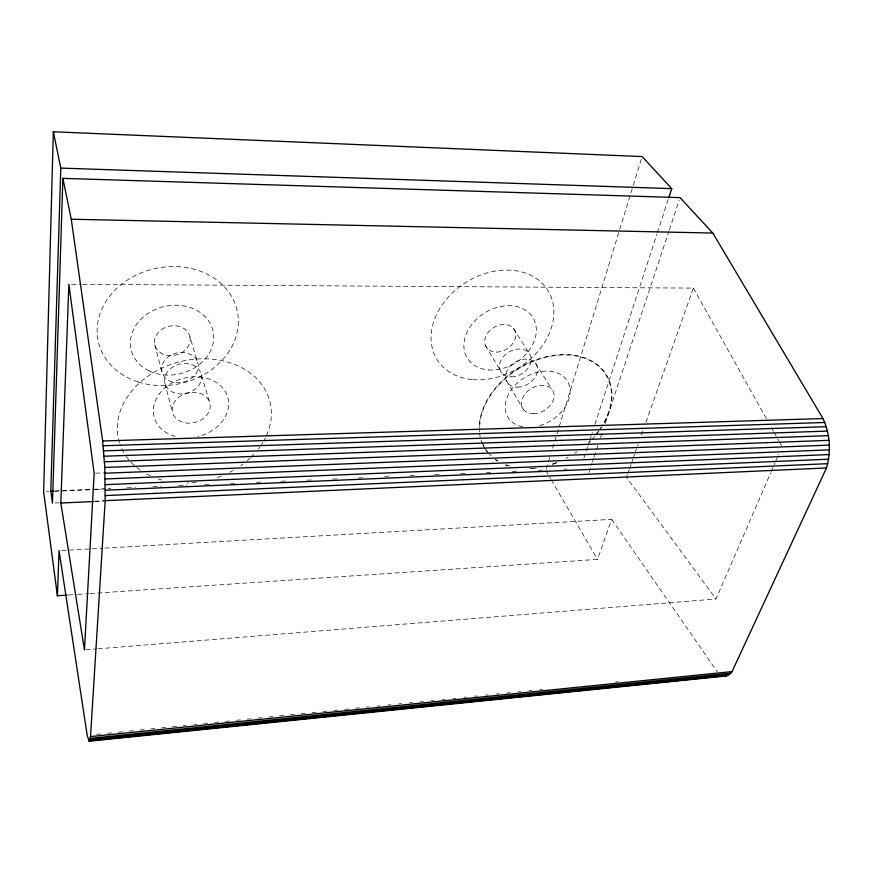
<?xml version="1.0" encoding="UTF-8"?>
<svg xmlns="http://www.w3.org/2000/svg" width="873" height="873" viewBox="0 0 873 873"><rect width="100%" height="100%" fill="white"/><g stroke="black" fill="none" stroke-linecap="round" stroke-linejoin="round"><path stroke-width="0.65" stroke-dasharray="4.37 3.27" d="M546.182 469.074L549.783 457.354M552.576 448.242L556.57 435.212M556.974 433.914L632.914 186.516M633.307 185.218L641.699 157.871M583.873 458.161L587.682 446.496M588.096 445.197L589.362 441.312M589.788 440.014L592.32 432.244M594.862 424.464L656.954 233.986M657.38 232.687L668.358 199M588.969 472.402L591.959 463.377M592.385 462.09L593.673 458.216M594.098 456.928L597.95 445.317M600.515 437.569L602.654 431.12M605.218 423.383L668.925 231.159M669.351 229.872L679.183 200.19M90.05 593.542L597.503 559.397L611.646 519.359L103.974 548.135M627.414 474.748L626.508 477.302L716.035 598.998L770.673 472.839M627.862 473.472L629.226 469.63M629.673 468.354L631.026 464.523M631.485 463.247L632.838 459.405M633.285 458.129L634.638 454.298M635.097 453.011L638.25 444.062M641.415 435.114L643.226 430.007M645.933 422.336L693.369 288.112L82.509 284.325M771.219 471.584L775.006 462.843M775.551 461.599L778.792 454.102M96.685 734.368L100.744 733.964M107.521 733.276L111.591 732.862M118.357 732.185L122.427 731.77M129.204 731.083L133.263 730.679M140.04 729.992L144.1 729.588M150.876 728.9L154.947 728.486M161.723 727.809L165.783 727.395M172.559 726.707L176.619 726.303M183.395 725.616L186.102 725.343M194.232 724.525L196.949 724.252M203.725 723.564L207.785 723.16M214.562 722.473L218.621 722.058M225.398 721.382L229.468 720.967M236.234 720.28L240.304 719.876M247.081 719.188L251.14 718.774M257.917 718.097L261.976 717.682M268.753 717.006L272.823 716.591M279.6 715.904L283.66 715.5M290.436 714.812L294.496 714.398M301.272 713.721L305.343 713.306M312.108 712.63L316.179 712.215M322.955 711.528L327.015 711.124M333.792 710.436L337.851 710.022M344.628 709.345L348.698 708.931M355.475 708.254L359.534 707.839M366.311 707.152L369.017 706.879M377.147 706.061L379.853 705.788M387.983 704.969L390.7 704.697M398.83 703.867L401.536 703.594M409.666 702.776L412.372 702.503M420.502 701.685L423.219 701.412M431.349 700.593L434.056 700.321M442.185 699.491L444.892 699.218M453.022 698.4L455.728 698.127M463.858 697.309L466.575 697.036M474.705 696.218L477.411 695.945M485.541 695.115L488.247 694.843M496.377 694.024L499.094 693.751M507.224 692.933L509.93 692.66M518.06 691.842L520.766 691.569M528.896 690.739L531.602 690.467M539.732 689.648L542.449 689.375M615.607 681.988L618.324 681.715M85.816 649.785L96.685 648.912M98.038 648.803L716.035 598.998M68.28 595.015L76.442 594.458M77.806 594.371L88.686 593.64M61.776 550.536L102.61 548.211M55.185 502.99L59.266 502.804M94.611 501.2L104.138 500.764M94.808 501.473L104.323 501.047M54.879 490.877L110.707 488.509M127.054 487.811L135.217 487.461M152.928 486.708L161.09 486.359M178.79 485.606L186.964 485.268M204.664 484.515L211.473 484.22M230.537 483.413L237.347 483.118M256.411 482.311L261.856 482.082M280.92 481.263L287.73 480.979M306.794 480.161L313.603 479.877M332.668 479.07L338.113 478.83M358.541 477.968L363.986 477.738M384.415 476.865L391.224 476.571M410.288 475.763L414.369 475.589M434.798 474.726L440.243 474.486M460.671 473.624L467.47 473.33M486.534 472.522L490.626 472.348M512.407 471.42L517.853 471.191M538.281 470.318L543.726 470.089M564.154 469.216L566.883 469.107M46.367 491.663L49.095 491.554M54.541 491.313L94 489.633M95.364 489.578L103.527 489.229M95.517 473.199L103.691 472.882M71.597 284.26L81.145 284.314M611.646 519.359L717.224 671.73M513.542 328.543L528.994 352.987M535.389 363.113L551.954 389.325M485.41 345.381L501.811 373.022M506.209 380.453L523.691 409.906M545.778 470.372L550.547 478.568M551.223 479.746L597.503 559.397M693.369 288.112L766.821 419.4M771.448 427.683L773.434 431.229M774.1 432.408L778.727 440.69M779.393 441.869L781.379 445.426M189.91 336.76A18.006 14.786 -12.8 0 1 166.328 355.158A18.006 14.786 -12.8 0 1 160.785 330.158A18.006 14.786 -12.8 0 1 189.91 336.76L197.942 363.474A18.497 14.939 -13.5 0 1 173.683 382.254A18.497 14.939 -13.5 0 1 168.107 356.981A18.497 14.939 -13.5 0 1 197.942 363.474M201.281 374.626A18.693 14.994 -13.7 0 1 176.662 393.483A18.693 14.994 -13.7 0 1 171.206 368.079A18.693 14.994 -13.7 0 1 201.281 374.626L209.946 403.446A19.217 15.136 -14.3 0 1 184.585 422.707A19.217 15.136 -14.3 0 1 179.118 397.051A19.217 15.136 -14.3 0 1 209.946 403.446M154.827 344.879L161.931 371.92M164.877 383.105L172.548 412.296M479.408 431.797A71.106 51.092 -31 0 1 561.055 354.613A71.106 51.092 -31 0 1 602.501 425.882M601.77 427.05A71.106 51.092 -31 0 1 600.22 429.363M598.703 431.458A71.106 51.092 -31 0 1 595.419 435.594M594.546 436.609A71.106 51.092 -31 0 1 591.818 439.588M590.879 440.559A71.106 51.092 -31 0 1 588.969 442.447M556.647 462.886A71.106 51.092 -31 0 1 551.507 464.698M536.055 468.124A71.106 51.092 -31 0 1 529.671 468.659M508.031 465.953A71.106 51.092 -31 0 1 505.522 465.08M497.435 461.097A71.106 51.092 -31 0 1 495.166 459.569M487.363 452.159A71.106 51.092 -31 0 1 485.792 450.021M485.061 448.908A71.106 51.092 -31 0 1 483.118 445.405M482.551 444.182A71.106 51.092 -31 0 1 479.539 433.073M119.47 442.753A78.013 60.914 -14.5 0 1 199.699 358.879A78.013 60.914 -14.5 0 1 265.959 436.696M265.392 437.875A78.013 60.914 -14.5 0 1 264.181 440.188M262.86 442.458A78.013 60.914 -14.5 0 1 260.678 445.841M259.892 446.954A78.013 60.914 -14.5 0 1 258.255 449.148M253.781 454.386A78.013 60.914 -14.5 0 1 251.053 457.157M250.104 458.063A78.013 60.914 -14.5 0 1 247.124 460.715M242.934 464.065A78.013 60.914 -14.5 0 1 240.752 465.636M233.156 470.427A78.013 60.914 -14.5 0 1 229.741 472.26M221.491 476.003A78.013 60.914 -14.5 0 1 216.591 477.804M196.174 482.409A78.013 60.914 -14.5 0 1 187.062 483.031M161.756 479.986A78.013 60.914 -14.5 0 1 157.969 478.83M150.723 476.003A78.013 60.914 -14.5 0 1 146.042 473.679M140.324 470.154A78.013 60.914 -14.5 0 1 135.119 466.138M134.158 465.287A78.013 60.914 -14.5 0 1 129.662 460.737M128.833 459.765A78.013 60.914 -14.5 0 1 125.09 454.691M123.791 452.574A78.013 60.914 -14.5 0 1 119.885 444.03M479.714 426.504A70.626 50.743 -31 0 1 564.013 354.951A70.626 50.743 -31 0 1 602.13 425.795M601.399 426.962A70.626 50.743 -31 0 1 599.86 429.254M598.365 431.338A70.626 50.743 -31 0 1 595.091 435.452M577.064 451.723A70.626 50.743 -31 0 1 574.794 453.24M568.236 457.168A70.626 50.743 -31 0 1 565.977 458.358M556.57 462.559A70.626 50.743 -31 0 1 550.186 464.752M532.301 468.146A70.626 50.743 -31 0 1 529.78 468.299M509.548 465.996A70.626 50.743 -31 0 1 505.794 464.731M497.763 460.769A70.626 50.743 -31 0 1 495.504 459.253M491.335 455.804A70.626 50.743 -31 0 1 488.596 452.912M487.756 451.898A70.626 50.743 -31 0 1 484.799 447.533M484.144 446.376A70.626 50.743 -31 0 1 482.463 442.742M522.676 426.788A34.778 25.252 -31.2 0 1 515.517 384.731A34.778 25.252 -31.2 0 1 567.515 381.403A34.778 25.252 -31.2 0 1 539.656 425.708M175.255 436.424A38.106 30.02 -14.3 0 1 163.437 389.227A38.106 30.02 -14.3 0 1 224.001 389.664A38.106 30.02 -14.3 0 1 197.909 436.587M517.547 387.143A17.1 12.669 -31.5 0 0 537.015 365.994A17.1 12.669 -31.5 0 0 510.17 366.234A17.1 12.669 -31.5 0 0 517.547 387.143M511.382 376.874A16.925 12.648 -31.6 0 0 530.62 355.868A16.925 12.648 -31.6 0 0 503.994 356.031A16.925 12.648 -31.6 0 0 511.382 376.874M138.196 381.948A71.15 58.906 -12.5 0 0 238.056 315.884A71.15 58.906 -12.5 0 0 126.945 280.364A71.15 58.906 -12.5 0 0 138.196 381.948M472.871 379.635A65.322 50.187 -32.1 0 0 552.685 301.862A65.322 50.187 -32.1 0 0 451.854 293.404A65.322 50.187 -32.1 0 0 472.871 379.635M496.508 352.081A16.522 12.571 -31.9 0 0 515.157 331.402A16.522 12.571 -31.9 0 0 489.076 331.402A16.522 12.571 -31.9 0 0 496.508 352.081M148.923 370.785A42.024 34.516 -12.8 0 0 213.645 339.433A42.024 34.516 -12.8 0 0 153.561 310.308A42.024 34.516 -12.8 0 0 148.923 370.785M488.302 369.923A38.554 29.344 -31.9 0 0 535.651 324.298A38.554 29.344 -31.9 0 0 476.342 319.365A38.554 29.344 -31.9 0 0 488.302 369.923M533.49 413.704A17.536 12.735 -31.2 0 0 553.591 392.228A17.536 12.735 -31.2 0 0 526.179 392.664A17.536 12.735 -31.2 0 0 533.49 413.704"/><path stroke-width="1.31" d="M66.926 595.102L57.4 595.746L59.058 550.688L87.202 735.328L89.111 741.221L90.519 736.594L105.175 500.687L104.793 467.47L102.632 440.974L71.27 219.221L62.889 178.365L680.045 197.614L712.815 233.069L822.988 418.549C830.136 433.837 831.227 451.788 826.502 467.95L732.054 671.599L729.566 674.447L725.092 676.106M668.783 197.702L671.741 188.633L642.102 156.573L53.329 131.779L43.65 491.783L57.4 595.746M62.889 178.365L52.467 503.11L50.798 491.052L60.783 168.096L53.329 131.779M60.815 503.023L68.869 284.238L94.153 473.253L84.463 649.894L60.815 503.023L93.455 501.539M90.312 738.351L730.876 673.192M90.061 739.704L729.566 674.447M89.766 740.642L728.158 675.364M89.111 741.221L726.652 675.92M90.519 736.594L732.054 671.599M105.175 500.687L826.502 467.95M105.338 490.211L828.51 459.198M105.295 495.58L827.648 463.672M105.317 484.657L829.077 454.571M50.798 491.052L53.515 490.942M105.207 478.971L829.35 449.857M105.033 473.221L829.317 445.099M104.476 461.784L828.335 435.66M104.793 467.47L828.979 440.341M104.105 456.23L827.408 431.087M103.669 450.872L826.196 426.679M102.632 440.974L822.988 418.549M103.178 445.765L824.712 422.488M71.27 219.221L712.815 233.069M60.783 168.096L671.741 188.633"/></g></svg>
